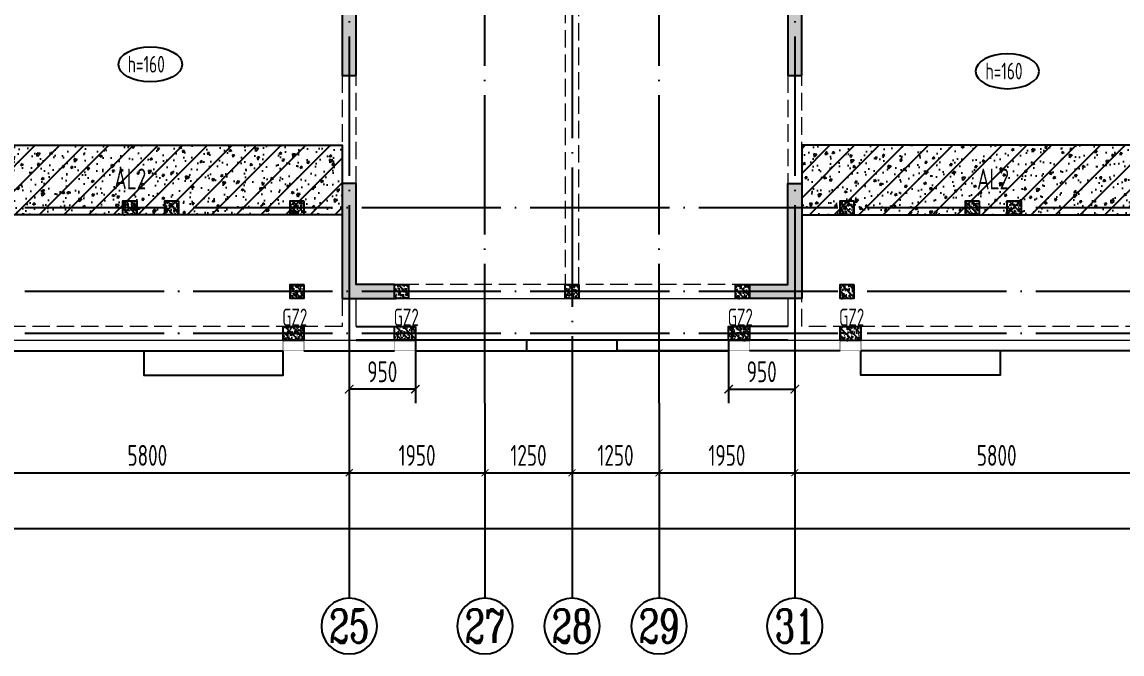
# Model space of a CAD drawing. Extents: x -1058961 to 23600, y -449123 to 2751847.
# Drawn here: x -303002 to -287202, y -57411 to -48343 of the extents above; entities that cross this region are included whole.
import ezdxf
from ezdxf.enums import TextEntityAlignment as Align

# ---------------------------------------------------------------- set-up
doc = ezdxf.new("R2010")
doc.units = 0
doc.header["$LTSCALE"] = 1000
doc.linetypes.add('DASH', pattern=[0.35, 0.25, -0.1])
doc.linetypes.add('DOTE', pattern=[2.42, 2, -0.2, 0.02, -0.2])
doc.layers.get('0').update_dxf_attribs({"linetype": 'CONTINUOUS'})
doc.layers.get('DEFPOINTS').update_dxf_attribs({"linetype": 'CONTINUOUS'})
for name, color, linetype in [('A-AXIS', 1, 'CONTINUOUS'), ('A-DOTE', 10, 'DOTE'), ('AXIS_NUM', 7, 'CONTINUOUS'), ('BEAM', 4, 'DASH'), ('BEAM_CON', 4, 'CONTINUOUS'), ('ROOF', 183, 'CONTINUOUS'), ('S-B板标注', 3, 'CONTINUOUS'), ('S-B板边线', 2, 'CONTINUOUS'), ('S-L主梁线', 4, 'DASH'), ('S-Q墙填充', 252, 'CONTINUOUS'), ('S-Q墙实线', 6, 'CONTINUOUS'), ('S-Q墙标注', 3, 'CONTINUOUS'), ('S-Y一般标注', 3, 'CONTINUOUS'), ('S-构造柱', 212, 'CONTINUOUS'), ('S-构造柱编号', 130, 'CONTINUOUS'), ('TEXT', 2, 'CONTINUOUS'), ('看线', 251, 'CONTINUOUS')]:
    doc.layers.add(name, color=color, linetype=linetype)
doc.layers.add('配箍校核', color=34, linetype='CONTINUOUS', plot=False)
doc.styles.add('TSSD_Axis', font='complex.shx', dxfattribs={"width": 0.7, "bigfont": 'hztxt.shx'})
doc.styles.add('TSSD_DIMENSION', font='Tssdeng.shx', dxfattribs={"width": 0.7, "bigfont": 'tssdchn.shx'})
doc.styles.add('TSSD_REIN', font='tssdeng.shx', dxfattribs={"width": 0.7, "height": 300, "bigfont": 'tssdchn.shx'})
doc.styles.add('结构文字', font='zstxt.shx', dxfattribs={"width": 0.7, "bigfont": 'zshz.shx'})
doc.dimstyles.new('STRUCK', dxfattribs={"dimtxt": 400, "dimasz": 121, "dimexe": 200, "dimexo": 150, "dimgap": 115, "dimtad": 1, "dimdec": 0, "dimdsep": 46, "dimtxsty": '结构文字', "dimblk": 'ARCHTICK', "dimcen": 400, "dimclrd": 3, "dimclre": 3, "dimclrt": 7, "dimadec": 0, "dimazin": 0, "dimtfac": 1, "dimtdec": 0, "dimtix": 1, "dimtmove": 2, "dimatfit": 3, "dimldrblk": '_DIMX', "dimfxl": 0, "dimtolj": 1, "dimtzin": 0, "dimarcsym": 0})
doc.dimstyles.new('TSSD_100_100', dxfattribs={"dimtxt": 300, "dimasz": 100, "dimexe": 100, "dimexo": 250, "dimgap": 100, "dimtad": 1, "dimdec": 0, "dimzin": 0, "dimdsep": 46, "dimtxsty": 'TSSD_DIMENSION', "dimblk": 'ARCHTICK', "dimcen": 0, "dimdle": 100, "dimclrt": 7, "dimadec": 0, "dimazin": 0, "dimtfac": 1, "dimtdec": 0, "dimtix": 1, "dimtmove": 2, "dimatfit": 3, "dimldrblk": 'ARCHTICK', "dimfxl": 0, "dimtolj": 1, "dimtzin": 0, "dimarcsym": 0})

# ---------------------------------------------------------------- blocks, each defined once
blk = doc.blocks.new('_ArchTick')
at = {"color": 0, "linetype": 'ByBlock', "const_width": 0.15}
blk.add_lwpolyline([(-0.5, -0.5), (0.5, 0.5)], dxfattribs=at)
blk = doc.blocks.new('*D3171')
at = {"layer": 'DEFPOINTS', "color": 0}
for p in [(33100, 3600), (38900, 3600), (38900, 2600)]:
    blk.add_point(p, dxfattribs=at)
at = {"layer": 'S-Y一般标注', "color": 0, "lineweight": -2}
for p, q in [((33100, 3350), (33100, 2500)), ((38900, 3350), (38900, 2500)), ((33000, 2600), (39000, 2600))]:
    blk.add_line(p, q, dxfattribs=at)
at = {"layer": 'S-Y一般标注', "color": 0, "lineweight": -2, "xscale": 100, "yscale": 100, "zscale": 100, "rotation": 180}
blk.add_blockref('_ArchTick', (33100, 2600), dxfattribs=at)
at = {"layer": 'S-Y一般标注', "color": 0, "lineweight": -2, "xscale": 100, "yscale": 100, "zscale": 100}
blk.add_blockref('_ArchTick', (38900, 2600), dxfattribs=at)
at = {"layer": 'S-Y一般标注', "color": 7, "insert": (36000, 2850), "char_height": 300, "attachment_point": 5, "style": 'TSSD_DIMENSION'}
blk.add_mtext('\\A1;5800', dxfattribs=at)
blk = doc.blocks.new('ts_axno')
at = {"color": 0, "linetype": 'ByBlock', "lineweight": -2}
blk.add_circle((0, 0), 0.5, dxfattribs=at)
at = {"color": 0, "linetype": 'ByBlock', "lineweight": -2, "style": 'TSSD_Axis', "width": 0.7}
blk.add_attdef('A', text='', height=0.6, dxfattribs=at).set_placement((0, 0), align=Align.MIDDLE_CENTER)
blk = doc.blocks.new('*D3172')
at = {"layer": 'DEFPOINTS', "color": 0}
for p in [(43350, 3600), (45300, 3600), (45300, 2600)]:
    blk.add_point(p, dxfattribs=at)
at = {"layer": 'S-Y一般标注', "color": 0, "lineweight": -2}
for p, q in [((43350, 3350), (43350, 2500)), ((45300, 3350), (45300, 2500)), ((43250, 2600), (45400, 2600))]:
    blk.add_line(p, q, dxfattribs=at)
at = {"layer": 'S-Y一般标注', "color": 0, "lineweight": -2, "xscale": 100, "yscale": 100, "zscale": 100, "rotation": 180}
blk.add_blockref('_ArchTick', (43350, 2600), dxfattribs=at)
at = {"layer": 'S-Y一般标注', "color": 0, "lineweight": -2, "xscale": 100, "yscale": 100, "zscale": 100}
blk.add_blockref('_ArchTick', (45300, 2600), dxfattribs=at)
at = {"layer": 'S-Y一般标注', "color": 7, "insert": (44325, 2850), "char_height": 300, "attachment_point": 5, "style": 'TSSD_DIMENSION'}
blk.add_mtext('\\A1;1950', dxfattribs=at)
blk = doc.blocks.new('*D3173')
at = {"layer": 'DEFPOINTS', "color": 0}
for p in [(45300, 3600), (51100, 3600), (51100, 2600)]:
    blk.add_point(p, dxfattribs=at)
at = {"layer": 'S-Y一般标注', "color": 0, "lineweight": -2}
for p, q in [((45300, 3350), (45300, 2500)), ((51100, 3350), (51100, 2500)), ((45200, 2600), (51200, 2600))]:
    blk.add_line(p, q, dxfattribs=at)
at = {"layer": 'S-Y一般标注', "color": 0, "lineweight": -2, "xscale": 100, "yscale": 100, "zscale": 100, "rotation": 180}
blk.add_blockref('_ArchTick', (45300, 2600), dxfattribs=at)
at = {"layer": 'S-Y一般标注', "color": 0, "lineweight": -2, "xscale": 100, "yscale": 100, "zscale": 100}
blk.add_blockref('_ArchTick', (51100, 2600), dxfattribs=at)
at = {"layer": 'S-Y一般标注', "color": 7, "insert": (48200, 2850), "char_height": 300, "attachment_point": 5, "style": 'TSSD_DIMENSION'}
blk.add_mtext('\\A1;5800', dxfattribs=at)
blk = doc.blocks.new('*D3176')
at = {"layer": 'DEFPOINTS', "color": 0}
for p in [(4600, 3600), (54600, 3600), (54600, 1800)]:
    blk.add_point(p, dxfattribs=at)
at = {"layer": 'S-Y一般标注', "color": 0, "lineweight": -2}
for p, q in [((4600, 3350), (4600, 1700)), ((54600, 3350), (54600, 1700)), ((4500, 1800), (54700, 1800))]:
    blk.add_line(p, q, dxfattribs=at)
at = {"layer": 'S-Y一般标注', "color": 0, "lineweight": -2, "xscale": 100, "yscale": 100, "zscale": 100, "rotation": 180}
blk.add_blockref('_ArchTick', (4600, 1800), dxfattribs=at)
at = {"layer": 'S-Y一般标注', "color": 0, "lineweight": -2, "xscale": 100, "yscale": 100, "zscale": 100}
blk.add_blockref('_ArchTick', (54600, 1800), dxfattribs=at)
at = {"layer": 'S-Y一般标注', "color": 7, "insert": (29600, 2050), "char_height": 300, "attachment_point": 5, "style": 'TSSD_DIMENSION'}
blk.add_mtext('\\A1;50000', dxfattribs=at)
blk = doc.blocks.new('*D3180')
at = {"layer": 'DEFPOINTS', "color": 0}
for p in [(38900, 3600), (40850, 3600), (40850, 2600)]:
    blk.add_point(p, dxfattribs=at)
at = {"layer": 'S-Y一般标注', "color": 0, "lineweight": -2}
for p, q in [((38900, 3350), (38900, 2500)), ((40850, 3350), (40850, 2500)), ((38800, 2600), (40950, 2600))]:
    blk.add_line(p, q, dxfattribs=at)
at = {"layer": 'S-Y一般标注', "color": 0, "lineweight": -2, "xscale": 100, "yscale": 100, "zscale": 100, "rotation": 180}
blk.add_blockref('_ArchTick', (38900, 2600), dxfattribs=at)
at = {"layer": 'S-Y一般标注', "color": 0, "lineweight": -2, "xscale": 100, "yscale": 100, "zscale": 100}
blk.add_blockref('_ArchTick', (40850, 2600), dxfattribs=at)
at = {"layer": 'S-Y一般标注', "color": 7, "insert": (39875, 2850), "char_height": 300, "attachment_point": 5, "style": 'TSSD_DIMENSION'}
blk.add_mtext('\\A1;1950', dxfattribs=at)
blk = doc.blocks.new('*D3197')
at = {"layer": 'DEFPOINTS', "color": 0}
for p in [(40850, 3600), (42100, 3600), (42100, 2600)]:
    blk.add_point(p, dxfattribs=at)
at = {"layer": 'S-Y一般标注', "color": 0, "lineweight": -2}
for p, q in [((40850, 3350), (40850, 2500)), ((42100, 3350), (42100, 2500)), ((40750, 2600), (42200, 2600))]:
    blk.add_line(p, q, dxfattribs=at)
at = {"layer": 'S-Y一般标注', "color": 0, "lineweight": -2, "xscale": 100, "yscale": 100, "zscale": 100, "rotation": 180}
blk.add_blockref('_ArchTick', (40850, 2600), dxfattribs=at)
at = {"layer": 'S-Y一般标注', "color": 0, "lineweight": -2, "xscale": 100, "yscale": 100, "zscale": 100}
blk.add_blockref('_ArchTick', (42100, 2600), dxfattribs=at)
at = {"layer": 'S-Y一般标注', "color": 7, "insert": (41475, 2850), "char_height": 300, "attachment_point": 5, "style": 'TSSD_DIMENSION'}
blk.add_mtext('\\A1;1250', dxfattribs=at)
blk = doc.blocks.new('*D3198')
at = {"layer": 'DEFPOINTS', "color": 0}
for p in [(42100, 3600), (43350, 3600), (43350, 2600)]:
    blk.add_point(p, dxfattribs=at)
at = {"layer": 'S-Y一般标注', "color": 0, "lineweight": -2}
for p, q in [((42100, 3350), (42100, 2500)), ((43350, 3350), (43350, 2500)), ((42000, 2600), (43450, 2600))]:
    blk.add_line(p, q, dxfattribs=at)
at = {"layer": 'S-Y一般标注', "color": 0, "lineweight": -2, "xscale": 100, "yscale": 100, "zscale": 100, "rotation": 180}
blk.add_blockref('_ArchTick', (42100, 2600), dxfattribs=at)
at = {"layer": 'S-Y一般标注', "color": 0, "lineweight": -2, "xscale": 100, "yscale": 100, "zscale": 100}
blk.add_blockref('_ArchTick', (43350, 2600), dxfattribs=at)
at = {"layer": 'S-Y一般标注', "color": 7, "insert": (42725, 2850), "char_height": 300, "attachment_point": 5, "style": 'TSSD_DIMENSION'}
blk.add_mtext('\\A1;1250', dxfattribs=at)
blk = doc.blocks.new('20210729.03492876')
at = {"color": 30, "const_width": 8}
for points in [[(33650, 500), (33650, 350), (33950, 350), (33950, 500)], [(35250, 500), (35250, 350), (35550, 350), (35550, 500)], [(40350, 500), (40350, 350), (40050, 350), (40050, 500)], [(41950, 500), (41950, 350), (41650, 350), (41650, 500)]]:
    blk.add_lwpolyline(points, dxfattribs=at)
at = {"layer": '看线', "color": 202, "ltscale": 0.5}
for points in [[(35550, 500), (35550, 350), (37150, 350), (37150, 500)], [(40050, 500), (40050, 350), (38450, 350), (38450, 500)], [(29000, 350), (33650, 350)], [(31650, 350), (31650, 0), (33650, 0), (33650, 350)], [(33950, 350), (35250, 350)], [(35550, 350), (40050, 350)], [(41650, 350), (40350, 350)], [(43950, 350), (43950, 0), (41950, 0), (41950, 350)], [(46600, 350), (41950, 350)]]:
    blk.add_lwpolyline(points, dxfattribs=at)
blk = doc.blocks.new('20210729.04150611')
at = {"layer": 'S-B板边线'}
blk.add_lwpolyline([(9045, -31892), (9045, -31892), (2845, -31892)], dxfattribs=at)
blk = doc.blocks.new('20210807.15313138')
at = {"layer": 'S-Q墙填充'}
h = blk.add_hatch(color=252, dxfattribs=at)
h.dxf.hatch_style = 1
h.paths.add_polyline_path([(95416, 60640), (95416, 61840), (95216, 61840), (95216, 60640)])
h = blk.add_hatch(color=252, dxfattribs=at)
h.dxf.hatch_style = 1
h.paths.add_polyline_path([(101816, 60640), (101816, 61840), (101616, 61840), (101616, 60640)])
h = blk.add_hatch(color=252, dxfattribs=at)
h.dxf.hatch_style = 1
h.paths.add_polyline_path([(95216, 57440), (95966, 57440), (95966, 57640), (95416, 57640), (95416, 59090), (95216, 59090)])
h = blk.add_hatch(color=252, dxfattribs=at)
h.dxf.hatch_style = 1
h.paths.add_polyline_path([(101816, 57440), (101066, 57440), (101066, 57640), (101616, 57640), (101616, 58740), (101616, 59090), (101816, 59090), (101816, 58740)])
at = {"layer": 'BEAM_CON'}
for p, q in [((95416, 57040), (96216, 57040)), ((96216, 56840), (96216, 57040)), ((101616, 57040), (100816, 57040)), ((100816, 56840), (100816, 57040)), ((95416, 56840), (96216, 56840)), ((101616, 56840), (100816, 56840))]:
    blk.add_line(p, q, dxfattribs=at)
at = {"layer": 'S-L主梁线', "linetype": 'DASH', "lineweight": 18}
for p, q in [((98416, 61640), (98416, 57640)), ((98616, 57640), (98616, 61640)), ((95216, 60640), (95216, 59090)), ((95416, 59090), (95416, 60640)), ((101616, 60640), (101616, 59090)), ((101816, 59090), (101816, 60640)), ((98416, 57640), (95966, 57640)), ((101066, 57640), (98616, 57640)), ((95216, 57440), (95216, 57040)), ((101816, 57040), (101816, 57440)), ((95216, 57040), (89616, 57040)), ((107416, 57040), (101816, 57040))]:
    blk.add_line(p, q, dxfattribs=at)
at = {"layer": 'S-L主梁线', "linetype": 'ByBlock', "lineweight": 18}
for p, q in [((95416, 57040), (95416, 57440)), ((95966, 57440), (98516, 57440)), ((98516, 57440), (101066, 57440)), ((101616, 57440), (101616, 57040)), ((89416, 56840), (95416, 56840)), ((101616, 56840), (107616, 56840))]:
    blk.add_line(p, q, dxfattribs=at)
at = {"layer": 'S-Q墙实线'}
for points in [[(95416, 60640), (95416, 61840), (95216, 61840), (95216, 60640)], [(101816, 60640), (101816, 61840), (101616, 61840), (101616, 60640)], [(95216, 57440), (95966, 57440), (95966, 57640), (95416, 57640), (95416, 59090), (95216, 59090)], [(101816, 57440), (101066, 57440), (101066, 57640), (101616, 57640), (101616, 58740), (101616, 59090), (101816, 59090), (101816, 58740)]]:
    blk.add_lwpolyline(points, close=True, dxfattribs=at)
blk = doc.blocks.new('20210730.02141516')
at = {"layer": 'S-构造柱'}
h = blk.add_hatch(dxfattribs=at)
h.set_pattern_fill('ARMORED', color=256, scale=15, angle=-90, style=0)
h.set_pattern_definition([(320, (-154189.41, 3278673.45), (-9.4128202, -107.5890274), [11.25, -123.75]), (265, (-154189.41, 3278673.45), (112.82882, 20.8127), [9, -99]), (10.4514, (-154190.19, 3278664.49), (103.4159313, -86.7764073), [9.5610285, -105.1713168]), (316.1842, (-154159.41, 3278673.45), (-24.827852, -160.0861573), [16.875, -185.625]), (6.6356, (-154161.48, 3278660.11), (146.117681, -140.199406), [14.341543, -157.75695]), (261.1842, (-154159.41, 3278673.45), (146.11779, -140.199292), [13.5, -148.5]), (291, (-154166.91, 3278658.45), (-60.3928336, -89.5360578), [11.25, -123.75]), (236, (-154166.91, 3278658.45), (108.7725068, -36.4972998), [9, -99]), (341.4514, (-154171.94, 3278650.99), (48.3795745, -126.0333943), [9.5610285, -105.1713168]), (307.5, (-154189.41, 3278673.454), (49.93407807, -1.8239783), [0, -97.8, 0, -100.5, 0, -99.375]), (277.5, (-154189.41, 3278673.454), (59.1617568, -39.4604306), [0, -57.3, 0, -95.55, 0, -37.875]), (237.5, (-154189.41, 3278706.904), (-3.38323076, -80.07336543), [0, -37.5, 0, -117, 0, -155.25]), (227.5, (-154189.41, 3278721.904), (15.0157473, -87.4779254), [0, -48.75, 0, -77.7, 0, -110.25]), (315, (-154189.41, 3278673.454), (53.0330086, 53.0330086), [])])
h.paths.add_polyline_path([(200, 200), (200, 0), (0, 0), (0, 200)])
blk.add_lwpolyline([(200, 200), (200, 0), (0, 0), (0, 200)], close=True, dxfattribs=at)
blk = doc.blocks.new('20210809.18224761')
at = {"layer": 'S-构造柱'}
h = blk.add_hatch(dxfattribs=at)
h.set_pattern_fill('ARMORED', color=256, scale=15, angle=-90, style=0)
h.set_pattern_definition([(320, (-154189.41, 3278673.45), (-9.4128202, -107.5890274), [11.25, -123.75]), (265, (-154189.41, 3278673.45), (112.82882, 20.8127), [9, -99]), (10.4514, (-154190.19, 3278664.49), (103.4159313, -86.7764073), [9.5610285, -105.1713168]), (316.1842, (-154159.41, 3278673.45), (-24.827852, -160.0861573), [16.875, -185.625]), (6.6356, (-154161.48, 3278660.11), (146.117681, -140.199406), [14.341543, -157.75695]), (261.1842, (-154159.41, 3278673.45), (146.11779, -140.199292), [13.5, -148.5]), (291, (-154166.91, 3278658.45), (-60.3928336, -89.5360578), [11.25, -123.75]), (236, (-154166.91, 3278658.45), (108.7725068, -36.4972998), [9, -99]), (341.4514, (-154171.94, 3278650.99), (48.3795745, -126.0333943), [9.5610285, -105.1713168]), (307.5, (-154189.41, 3278673.454), (49.93407807, -1.8239783), [0, -97.8, 0, -100.5, 0, -99.375]), (277.5, (-154189.41, 3278673.454), (59.1617568, -39.4604306), [0, -57.3, 0, -95.55, 0, -37.875]), (237.5, (-154189.41, 3278706.904), (-3.38323076, -80.07336543), [0, -37.5, 0, -117, 0, -155.25]), (227.5, (-154189.41, 3278721.904), (15.0157473, -87.4779254), [0, -48.75, 0, -77.7, 0, -110.25]), (315, (-154189.41, 3278673.454), (53.0330086, 53.0330086), [])])
h.paths.add_polyline_path([(300, 200), (300, 0), (0, 0), (0, 200)])
blk.add_lwpolyline([(300, 200), (300, 0), (0, 0), (0, 200)], close=True, dxfattribs=at)
blk = doc.blocks.new('20210809.18235135')
at = {"layer": '配箍校核'}
blk.add_blockref('20210809.18224761', (12, 0), dxfattribs=at)
at = {"layer": 'S-构造柱编号', "color": 2, "linetype": 'ByBlock', "style": 'TSSD_REIN', "width": 0.65}
blk.add_text('GZ2', height=250, dxfattribs=at).set_placement((0, 206, 0))
blk = doc.blocks.new('20210809.18285270')
at = {"layer": 'ROOF'}
for p in [(31150, 1800), (31750, 1800), (33550, 1800), (41450, 1800), (43250, 1800), (43850, 1800), (35050, 600), (39950, 600)]:
    blk.add_blockref('20210730.02141516', p, dxfattribs=at)
at = {"layer": 'ROOF', "rotation": 359.9999999538236}
for p in [(33550, 600), (37500, 600), (41450, 600)]:
    blk.add_blockref('20210730.02141516', p, dxfattribs=at)
at = {"layer": '配箍校核'}
for p in [(33438, 0), (35039, 0), (39838, 0), (41438, 0)]:
    blk.add_blockref('20210809.18235135', p, dxfattribs=at)
blk = doc.blocks.new('*D2736')
at = {"layer": 'DEFPOINTS', "color": 0}
for p in [(-292852, -52811), (-291902, -52811), (-291902, -53611)]:
    blk.add_point(p, dxfattribs=at)
at = {"layer": 'S-Q墙标注', "color": 3, "lineweight": -2}
for p, q in [((-292852, -52961), (-292852, -53811)), ((-291902, -52961), (-291902, -53811)), ((-292852, -53611), (-291902, -53611))]:
    blk.add_line(p, q, dxfattribs=at)
at = {"layer": 'S-Q墙标注', "color": 3, "lineweight": -2, "xscale": 121, "yscale": 121, "zscale": 121, "rotation": 180}
blk.add_blockref('_ArchTick', (-292852, -53611), dxfattribs=at)
at = {"layer": 'S-Q墙标注', "color": 3, "lineweight": -2, "xscale": 121, "yscale": 121, "zscale": 121}
blk.add_blockref('_ArchTick', (-291902, -53611), dxfattribs=at)
at = {"layer": 'S-Q墙标注', "color": 7, "insert": (-292377, -53361), "char_height": 300, "attachment_point": 5, "style": 'TSSD_REIN'}
blk.add_mtext('\\A1;950', dxfattribs=at)
blk = doc.blocks.new('_DIMX')
blk.add_line((-150, 0), (150, 0))
at = {"const_width": 50}
blk.add_lwpolyline([(-70, -70), (70, 70)], dxfattribs=at)
blk = doc.blocks.new('*D2746')
at = {"layer": 'DEFPOINTS', "color": 0}
for p in [(-298302, -52811), (-297352, -52811), (-298302, -53611)]:
    blk.add_point(p, dxfattribs=at)
at = {"layer": 'S-Q墙标注', "color": 3, "lineweight": -2}
for p, q in [((-298302, -52961), (-298302, -53811)), ((-297352, -52961), (-297352, -53811)), ((-297352, -53611), (-298302, -53611))]:
    blk.add_line(p, q, dxfattribs=at)
at = {"layer": 'S-Q墙标注', "color": 3, "lineweight": -2, "xscale": 121, "yscale": 121, "zscale": 121, "rotation": 180}
blk.add_blockref('_ArchTick', (-298302, -53611), dxfattribs=at)
at = {"layer": 'S-Q墙标注', "color": 3, "lineweight": -2, "xscale": 121, "yscale": 121, "zscale": 121}
blk.add_blockref('_ArchTick', (-297352, -53611), dxfattribs=at)
at = {"layer": 'S-Q墙标注', "color": 7, "insert": (-297827, -53361), "char_height": 300, "attachment_point": 5, "style": 'TSSD_REIN'}
blk.add_mtext('\\A1;950', dxfattribs=at)
blk = doc.blocks.new('20210726.16350016')
at = {"layer": 'A-AXIS'}
for p, q in [((38900, 3600.1), (38900, 800.1)), ((40850, 3600), (40850, 800)), ((42100, 3600), (42100, 800)), ((43350, 3600), (43350, 800)), ((45300, 3600), (45300, 800))]:
    blk.add_line(p, q, dxfattribs=at)
at = {"layer": 'A-DOTE'}
for p, q in [((38900.2, 13700), (38900, 3600)), ((45299.8, 13700), (45300, 3600)), ((40850, 3600), (40850, 11500)), ((43350, 3600), (43350, 11500)), ((42100, 9400), (42100, 3600)), ((55600, 6400), (3600, 6400)), ((55600, 5200), (3600, 5200)), ((55600, 4600), (3600, 4600))]:
    blk.add_line(p, q, dxfattribs=at)
at = {"layer": 'A-AXIS'}
ref = blk.add_blockref('ts_axno', (38900, 400.1), dxfattribs=dict(at, xscale=-800, yscale=800, zscale=800, rotation=180))
ref.add_attrib('17', '25', dxfattribs={"layer": 'AXIS_NUM', "height": 480, "style": 'TSSD_Axis', "width": 0.7}).set_placement((38900, 400.1), align=Align.MIDDLE_CENTER)
ref = blk.add_blockref('ts_axno', (40850, 400), dxfattribs=dict(at, xscale=-800, yscale=800, zscale=800, rotation=180))
ref.add_attrib('19', '27', dxfattribs={"layer": 'AXIS_NUM', "height": 480, "style": 'TSSD_Axis', "width": 0.7}).set_placement((40850, 400), align=Align.MIDDLE_CENTER)
ref = blk.add_blockref('ts_axno', (42100, 400), dxfattribs=dict(at, xscale=-800, yscale=800, zscale=800, rotation=180))
ref.add_attrib('19', '28', dxfattribs={"layer": 'AXIS_NUM', "height": 480, "style": 'TSSD_Axis', "width": 0.7}).set_placement((42100, 400), align=Align.MIDDLE_CENTER)
ref = blk.add_blockref('ts_axno', (43350, 400), dxfattribs=dict(at, xscale=-800, yscale=800, zscale=800, rotation=180))
ref.add_attrib('19', '29', dxfattribs={"layer": 'AXIS_NUM', "height": 480, "style": 'TSSD_Axis', "width": 0.7}).set_placement((43350, 400), align=Align.MIDDLE_CENTER)
ref = blk.add_blockref('ts_axno', (45300, 400), dxfattribs=dict(at, xscale=-800, yscale=800, zscale=800, rotation=180))
ref.add_attrib('19', '31', dxfattribs={"layer": 'AXIS_NUM', "height": 480, "style": 'TSSD_Axis', "width": 0.7}).set_placement((45300, 400), align=Align.MIDDLE_CENTER)
at = {"layer": 'S-Y一般标注'}
for base, p1, p2, picture, middle in [((54600, 1800), (4600, 3600), (54600, 3600), '*D3176', (29600, 2050)), ((38900, 2600.1), (33100, 3600), (38900, 3600.1), '*D3171', (36000, 2850.1)), ((40850, 2600.1), (38900, 3600.1), (40850, 3600.1), '*D3180', (39875, 2850.1)), ((42100, 2600.1), (40850, 3600.1), (42100, 3600.1), '*D3197', (41475, 2850.1)), ((43350, 2600.1), (42100, 3600.1), (43350, 3600.1), '*D3198', (42725, 2850.1)), ((45300, 2600.1), (43350, 3600.1), (45300, 3600.1), '*D3172', (44325, 2850.1)), ((51100, 2600), (45300, 3600), (51100, 3600), '*D3173', (48200, 2850))]:
    dim = blk.add_linear_dim(base=base, p1=p1, p2=p2, dimstyle='TSSD_100_100', dxfattribs=at)
    dim.commit()
    dim.dimension.update_dxf_attribs({"geometry": picture, "text_midpoint": middle})

msp = doc.modelspace()

# ---------------------------------------------------------------- hatches: boundary and pattern name
at = {"layer": 'BEAM', "linetype": 'ByBlock'}
h = msp.add_hatch(dxfattribs=at)
h.set_pattern_fill('ARMORED', color=252, scale=50, angle=180, style=0)
h.set_pattern_definition([(230, (-521673.14, 1863310.58), (-358.63009, 31.376067), [37.5, -412.5]), (175, (-521673.14, 1863310.58), (69.37567, -376.09607), [30, -330]), (280.4514, (-521703.03, 1863313.2), (-289.25469, -344.71977), [31.870095, -350.571056]), (226.1842, (-521673.14, 1863210.58), (-533.62052, 82.75951), [56.25, -618.75]), (276.6356, (-521717.6, 1863217.47), (-467.33135, -487.05894), [47.80514, -525.8565]), (171.1842, (-521673.14, 1863210.6), (-467.33097, -487.0593), [45, -495]), (201, (-521723.14, 1863235.58), (-298.453526, 201.309445), [37.5, -412.5]), (146, (-521723.14, 1863235.58), (-121.657666, -362.57502), [30, -330]), (251.4514, (-521748, 1863252.35), (-420.111314, -161.26525), [31.870095, -350.571056]), (217.5, (-521673.14, 1863310.58), (-6.079928, -166.446927), [0, -326, 0, -335, 0, -331.25]), (187.5, (-521673.14, 1863310.58), (-131.534769, -197.205856), [0, -191, 0, -318.5, 0, -126.25]), (147.5, (-521561.64, 1863310.58), (-266.911218, 11.277436), [0, -125, 0, -390, 0, -517.5]), (137.5, (-521511.64, 1863310.58), (-291.593085, -50.05249), [0, -162.5, 0, -259, 0, -367.5]), (225, (-521673.14, 1863310.58), (176.776695, -176.776695), [])])
h.paths.add_polyline_path([(-298402.01, -51110.73), (-304002.01, -51110.73), (-304002.01, -50110.73), (-298402.01, -50110.73)])
h = msp.add_hatch(dxfattribs=at)
h.set_pattern_fill('ARMORED', color=252, scale=50, angle=180, style=0)
h.set_pattern_definition([(230, (-546673.14, 1863310.58), (-358.63009, 31.376067), [37.5, -412.5]), (175, (-546673.14, 1863310.58), (69.37567, -376.09607), [30, -330]), (280.4514, (-546703.03, 1863313.2), (-289.25469, -344.71977), [31.870095, -350.571056]), (226.1842, (-546673.14, 1863210.58), (-533.62052, 82.75951), [56.25, -618.75]), (276.6356, (-546717.6, 1863217.47), (-467.33135, -487.05894), [47.80514, -525.8565]), (171.1842, (-546673.14, 1863210.6), (-467.33097, -487.0593), [45, -495]), (201, (-546723.14, 1863235.58), (-298.453526, 201.309445), [37.5, -412.5]), (146, (-546723.14, 1863235.58), (-121.657666, -362.57502), [30, -330]), (251.4514, (-546748, 1863252.35), (-420.111314, -161.26525), [31.870095, -350.571056]), (217.5, (-546673.14, 1863310.58), (-6.079928, -166.446927), [0, -326, 0, -335, 0, -331.25]), (187.5, (-546673.14, 1863310.58), (-131.534769, -197.205856), [0, -191, 0, -318.5, 0, -126.25]), (147.5, (-546561.64, 1863310.58), (-266.911218, 11.277436), [0, -125, 0, -390, 0, -517.5]), (137.5, (-546511.64, 1863310.58), (-291.593085, -50.05249), [0, -162.5, 0, -259, 0, -367.5]), (225, (-546673.14, 1863310.58), (176.776695, -176.776695), [])])
h.paths.add_polyline_path([(-291802.03, -51110.73), (-286202.03, -51110.73), (-286202.03, -50110.73), (-291802.03, -50110.73)])

# ---------------------------------------------------------------- linework, layer by layer
for points in [[(-298402.01, -51110.73), (-304002.01, -51110.73), (-304002.01, -50110.73), (-298402.01, -50110.73)], [(-291802.03, -51110.73), (-286202.03, -51110.73), (-286202.03, -50110.73), (-291802.03, -50110.73)]]:
    msp.add_lwpolyline(points, close=True, dxfattribs=at)
at = {"layer": 'S-B板标注'}
msp.add_ellipse((-301158.7, -48950.1), major_axis=(-457.33, 0), ratio=0.54724159, dxfattribs=at)
at = {"layer": 'S-B板标注', "extrusion": (0, 0, -1)}
msp.add_ellipse((-288848.18, -49048.9), major_axis=(457.33, -0.02), ratio=0.54724159, dxfattribs=at)

# ---------------------------------------------------------------- block references
msp.add_blockref('20210729.03492876', (-332902.02, -53410.73))
at = {"layer": 'A-DOTE'}
msp.add_blockref('20210726.16350016', (-337202.02, -57410.77), dxfattribs=at)
at = {"layer": 'S-B板边线'}
msp.add_blockref('20210729.04150611', (-301046.67, -21018.19), dxfattribs=at)
at = {"layer": 'S-Q墙填充'}
msp.add_blockref('20210807.15313138', (-393617.66, -109750.27), dxfattribs=at)
at = {"layer": '配箍校核'}
msp.add_blockref('20210809.18285270', (-332702.04, -52910.89), dxfattribs=at)

# ---------------------------------------------------------------- texts
at = {"layer": 'S-B板标注', "color": 7, "style": 'TSSD_REIN', "width": 0.7}
msp.add_text('h=160', height=240, dxfattribs=at).set_placement((-301483.39, -49068.24))
msp.add_text('h=160', height=240, rotation=359.997282, dxfattribs=at).set_placement((-289163.19, -49167.03))
at = {"layer": 'TEXT', "color": 1, "style": 'TSSD_REIN', "width": 0.7}
for p in [(-301217.29, -50744.61, 0), (-288823.43, -50744.61, 0)]:
    msp.add_text('AL2', height=300, dxfattribs=at).set_placement(p, align=Align.RIGHT)

# ---------------------------------------------------------------- dimensions: what is measured, and where the dimension line sits
at = {"layer": 'S-Q墙标注'}
dim = msp.add_linear_dim(base=(-298302, -53610.87), p1=(-297351.98, -52810.87), p2=(-298302, -52810.87), angle=180, dimstyle='STRUCK', override={"dimtxt": 300, "dimgap": 100, "dimtxsty": 'TSSD_REIN'}, dxfattribs=at)
dim.commit()
dim.dimension.update_dxf_attribs({"geometry": '*D2746', "text_midpoint": (-297826.99, -53360.87)})
dim = msp.add_linear_dim(base=(-291902.04, -53610.73), p1=(-292852.06, -52810.73), p2=(-291902.04, -52810.73), dimstyle='STRUCK', override={"dimtxt": 300, "dimgap": 100, "dimtxsty": 'TSSD_REIN'}, dxfattribs=at)
dim.commit()
dim.dimension.update_dxf_attribs({"geometry": '*D2736', "text_midpoint": (-292377.05, -53360.73)})

doc.saveas('drawing.dxf')
